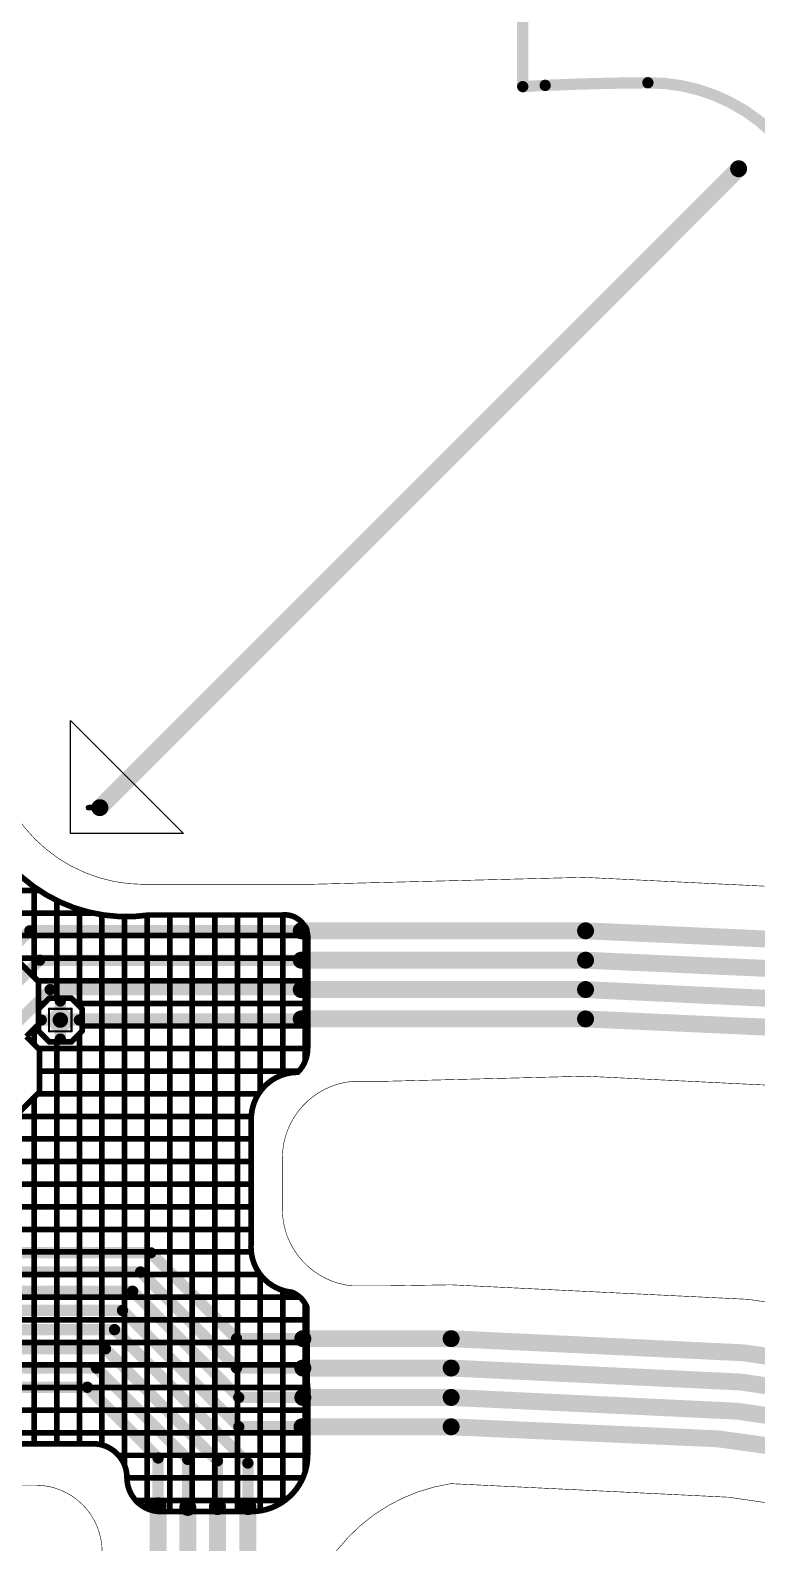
# Model space of a CAD drawing. Header units: millimetres. Extents: x 0 to 13.2, y -0.1 to 6.1.
# Drawn here: x 4.234 to 4.878, y 3.342 to 4.681 of the extents above; entities that cross this region are included whole.
import ezdxf

# ---------------------------------------------------------------- set-up
doc = ezdxf.new("R2010")
doc.units = ezdxf.units.MM
doc.header["$MEASUREMENT"] = 0
for name, color, linetype in [('BottomLayer', 5, 'Continuous'), ('BottomSolder', 6, 'Continuous'), ('DrillDrawing', 1, 'Continuous'), ('Mechanical2', 216, 'Continuous'), ('Mechanical3', 76, 'Continuous'), ('TopLayer', 1, 'Continuous'), ('TopSolder', 216, 'Continuous'), ('ViaHoleLayer', 16, 'Continuous')]:
    doc.layers.add(name, color=color, linetype=linetype)

msp = doc.modelspace()

# ---------------------------------------------------------------- hatches: boundary and pattern name
at = {"layer": 'BottomLayer'}
h = msp.add_hatch(color=5, dxfattribs=at)
edge = h.paths.add_edge_path()
edge.add_arc((4.261, 3.805), 0.0068897, 0, 360)
at = {"layer": 'BottomSolder'}
h = msp.add_hatch(color=6, dxfattribs=at)
edge = h.paths.add_edge_path()
edge.add_arc((4.261, 3.805), 0.0108897, 0, 360)
at = {"layer": 'TopLayer'}
h = msp.add_hatch(color=1, dxfattribs=at)
edge = h.paths.add_edge_path()
edge.add_arc((4.261, 3.805), 0.0068897, 0, 360)
at = {"layer": 'TopSolder'}
h = msp.add_hatch(color=216, dxfattribs=at)
edge = h.paths.add_edge_path()
edge.add_arc((4.261, 3.805), 0.0108897, 0, 360)
at = {"layer": 'ViaHoleLayer'}
h = msp.add_hatch(color=16, dxfattribs=at)
edge = h.paths.add_edge_path()
edge.add_arc((4.261, 3.805), 0.003937, 0, 360)

# ---------------------------------------------------------------- linework, layer by layer
at = {"layer": 'BottomLayer'}
for points, const_width in [([(4.181, 3.831), (4.234, 3.884)], 0.01), ([(4.234, 3.884), (4.474298, 3.884)], 0.01), ([(4.474298, 3.884), (4.726, 3.884)], 0.015), ([(4.205, 3.8202992), (4.2427008, 3.858)], 0.01), ([(4.2427008, 3.858), (4.474298, 3.858)], 0.01), ([(4.474298, 3.858), (4.726, 3.858)], 0.015), ([(4.2053018, 3.7853018), (4.252, 3.832)], 0.01), ([(4.252, 3.832), (4.474298, 3.832)], 0.01), ([(4.474298, 3.832), (4.726, 3.832)], 0.015), ([(4.261, 3.805), (4.262, 3.806)], 0.01), ([(4.262, 3.806), (4.474298, 3.806)], 0.01), ([(4.474298, 3.806), (4.726, 3.806)], 0.015), ([(4.161, 3.599), (4.3410001, 3.599)], 0.01), ([(4.3410001, 3.599), (4.4170001, 3.523)], 0.01), ([(4.1539584, 3.582), (4.3320416, 3.582)], 0.01), ([(4.3320416, 3.582), (4.4170416, 3.497)], 0.01), ([(4.145, 3.565), (4.325, 3.565)], 0.01), ([(4.325, 3.565), (4.419, 3.471)], 0.01), ([(4.1379584, 3.548), (4.3160417, 3.548)], 0.01), ([(4.3160417, 3.548), (4.4190416, 3.4450001)], 0.01), ([(4.1281691, 3.531), (4.3090001, 3.531)], 0.01), ([(4.3090001, 3.531), (4.4270822, 3.4129179)], 0.01), ([(4.4170001, 3.523), (4.4757152, 3.523)], 0.01), ([(4.4757152, 3.523), (4.607, 3.523)], 0.015), ([(4.12, 3.514), (4.3010001, 3.514)], 0.01), ([(4.3010001, 3.514), (4.4000964, 3.4149037)], 0.01), ([(4.112, 3.497), (4.2930001, 3.497)], 0.01), ([(4.2930001, 3.497), (4.3738345, 3.4161656)], 0.01), ([(4.4170416, 3.497), (4.4757152, 3.497)], 0.01), ([(4.4757152, 3.497), (4.6069999, 3.497)], 0.015), ([(4.104, 3.48), (4.2850001, 3.48)], 0.01), ([(4.2850001, 3.48), (4.3476084, 3.4173917)], 0.01), ([(4.419, 3.471), (4.4757152, 3.471)], 0.01), ([(4.4757152, 3.471), (4.6070086, 3.471)], 0.015), ([(4.4190416, 3.4450001), (4.4750068, 3.4450001)], 0.01), ([(4.4750068, 3.4450001), (4.607, 3.4450001)], 0.015), ([(4.3476084, 3.3750869), (4.3476084, 3.4173917)], 0.01), ([(4.3738345, 3.3736697), (4.3738345, 3.4161656)], 0.01), ([(4.4000964, 3.3743781), (4.4000964, 3.4149037)], 0.01), ([(4.4270822, 3.3743781), (4.4270822, 3.4129179)], 0.01), ([(4.3476084, 3.2535809), (4.3476084, 3.3750869)], 0.015), ([(4.3738345, 3.2566169), (4.3738345, 3.3736697)], 0.015), ([(4.4000964, 3.2551556), (4.4000964, 3.3743781)], 0.015), ([(4.4270822, 3.255873), (4.4270822, 3.3743781)], 0.015)]:
    msp.add_lwpolyline(points, dxfattribs=dict(at, const_width=const_width))
for points, const_width in [([(4.2315, 3.884, 1), (4.2365, 3.884, 1)], 0.005), ([(4.2315, 3.884, 1), (4.2365, 3.884, 1)], 0.005), ([(4.470548, 3.884, 1), (4.478048, 3.884, 1)], 0.0075), ([(4.471798, 3.884, 1), (4.476798, 3.884, 1)], 0.005), ([(4.72225, 3.884, 1), (4.72975, 3.884, 1)], 0.0075), ([(4.72225, 3.884, 1), (4.72975, 3.884, 1)], 0.0075), ([(4.2402008, 3.858, 1), (4.2452008, 3.858, 1)], 0.005), ([(4.2402008, 3.858, 1), (4.2452008, 3.858, 1)], 0.005), ([(4.470548, 3.858, 1), (4.478048, 3.858, 1)], 0.0075), ([(4.471798, 3.858, 1), (4.476798, 3.858, 1)], 0.005), ([(4.72225, 3.858, 1), (4.72975, 3.858, 1)], 0.0075), ([(4.72225, 3.858, 1), (4.72975, 3.858, 1)], 0.0075), ([(4.2495, 3.832, 1), (4.2545, 3.832, 1)], 0.005), ([(4.2495, 3.832, 1), (4.2545, 3.832, 1)], 0.005), ([(4.470548, 3.832, 1), (4.478048, 3.832, 1)], 0.0075), ([(4.471798, 3.832, 1), (4.476798, 3.832, 1)], 0.005), ([(4.72225, 3.832, 1), (4.72975, 3.832, 1)], 0.0075), ([(4.72225, 3.832, 1), (4.72975, 3.832, 1)], 0.0075), ([(4.2585, 3.805, 1), (4.2635, 3.805, 1)], 0.005), ([(4.2595, 3.806, 1), (4.2645, 3.806, 1)], 0.005), ([(4.2595, 3.806, 1), (4.2645, 3.806, 1)], 0.005), ([(4.470548, 3.806, 1), (4.478048, 3.806, 1)], 0.0075), ([(4.471798, 3.806, 1), (4.476798, 3.806, 1)], 0.005), ([(4.72225, 3.806, 1), (4.72975, 3.806, 1)], 0.0075), ([(4.72225, 3.806, 1), (4.72975, 3.806, 1)], 0.0075), ([(4.3385001, 3.599, 1), (4.3435001, 3.599, 1)], 0.005), ([(4.3385001, 3.599, 1), (4.3435001, 3.599, 1)], 0.005), ([(4.3295416, 3.582, 1), (4.3345416, 3.582, 1)], 0.005), ([(4.3295416, 3.582, 1), (4.3345416, 3.582, 1)], 0.005), ([(4.3225, 3.565, 1), (4.3275, 3.565, 1)], 0.005), ([(4.3225, 3.565, 1), (4.3275, 3.565, 1)], 0.005), ([(4.3135417, 3.548, 1), (4.3185417, 3.548, 1)], 0.005), ([(4.3135417, 3.548, 1), (4.3185417, 3.548, 1)], 0.005), ([(4.3065001, 3.531, 1), (4.3115001, 3.531, 1)], 0.005), ([(4.3065001, 3.531, 1), (4.3115001, 3.531, 1)], 0.005), ([(4.4145001, 3.523, 1), (4.4195001, 3.523, 1)], 0.005), ([(4.4145001, 3.523, 1), (4.4195001, 3.523, 1)], 0.005), ([(4.4719652, 3.523, 1), (4.4794652, 3.523, 1)], 0.0075), ([(4.4732152, 3.523, 1), (4.4782152, 3.523, 1)], 0.005), ([(4.60325, 3.523, 1), (4.61075, 3.523, 1)], 0.0075), ([(4.60325, 3.523, 1), (4.61075, 3.523, 1)], 0.0075), ([(4.2985001, 3.514, 1), (4.3035001, 3.514, 1)], 0.005), ([(4.2985001, 3.514, 1), (4.3035001, 3.514, 1)], 0.005), ([(4.2905001, 3.497, 1), (4.2955001, 3.497, 1)], 0.005), ([(4.2905001, 3.497, 1), (4.2955001, 3.497, 1)], 0.005), ([(4.4145416, 3.497, 1), (4.4195416, 3.497, 1)], 0.005), ([(4.4145416, 3.497, 1), (4.4195416, 3.497, 1)], 0.005), ([(4.4719652, 3.497, 1), (4.4794652, 3.497, 1)], 0.0075), ([(4.4732152, 3.497, 1), (4.4782152, 3.497, 1)], 0.005), ([(4.6032499, 3.497, 1), (4.6107499, 3.497, 1)], 0.0075), ([(4.60325, 3.497, 1), (4.61075, 3.497, 1)], 0.0075), ([(4.2825001, 3.48, 1), (4.2875001, 3.48, 1)], 0.005), ([(4.2825001, 3.48, 1), (4.2875001, 3.48, 1)], 0.005), ([(4.4165, 3.471, 1), (4.4215, 3.471, 1)], 0.005), ([(4.4165, 3.471, 1), (4.4215, 3.471, 1)], 0.005), ([(4.4719652, 3.471, 1), (4.4794652, 3.471, 1)], 0.0075), ([(4.4732152, 3.471, 1), (4.4782152, 3.471, 1)], 0.005), ([(4.6032586, 3.471, 1), (4.6107586, 3.471, 1)], 0.0075), ([(4.6032586, 3.471, 1), (4.6107586, 3.471, 1)], 0.0075), ([(4.4165416, 3.4450001, 1), (4.4215416, 3.4450001, 1)], 0.005), ([(4.4165416, 3.4450001, 1), (4.4215416, 3.4450001, 1)], 0.005), ([(4.4712568, 3.4450001, 1), (4.4787568, 3.4450001, 1)], 0.0075), ([(4.4725068, 3.4450001, 1), (4.4775068, 3.4450001, 1)], 0.005), ([(4.60325, 3.4450001, 1), (4.61075, 3.4450001, 1)], 0.0075), ([(4.60325, 3.4450001, 1), (4.61075, 3.4450001, 1)], 0.0075), ([(4.3451084, 3.4173917, 1), (4.3501084, 3.4173917, 1)], 0.005), ([(4.3451084, 3.4173917, 1), (4.3501084, 3.4173917, 1)], 0.005), ([(4.3713345, 3.4161656, 1), (4.3763345, 3.4161656, 1)], 0.005), ([(4.3713345, 3.4161656, 1), (4.3763345, 3.4161656, 1)], 0.005), ([(4.3975964, 3.4149037, 1), (4.4025964, 3.4149037, 1)], 0.005), ([(4.3975964, 3.4149037, 1), (4.4025964, 3.4149037, 1)], 0.005), ([(4.4245822, 3.4129179, 1), (4.4295822, 3.4129179, 1)], 0.005), ([(4.4245822, 3.4129179, 1), (4.4295822, 3.4129179, 1)], 0.005), ([(4.3438584, 3.3750869, 1), (4.3513584, 3.3750869, 1)], 0.0075), ([(4.3451084, 3.3750869, 1), (4.3501084, 3.3750869, 1)], 0.005), ([(4.3700845, 3.3736697, 1), (4.3775845, 3.3736697, 1)], 0.0075), ([(4.3713345, 3.3736697, 1), (4.3763345, 3.3736697, 1)], 0.005), ([(4.3963464, 3.3743781, 1), (4.4038464, 3.3743781, 1)], 0.0075), ([(4.3975964, 3.3743781, 1), (4.4025964, 3.3743781, 1)], 0.005), ([(4.4233322, 3.3743781, 1), (4.4308322, 3.3743781, 1)], 0.0075), ([(4.4245822, 3.3743781, 1), (4.4295822, 3.3743781, 1)], 0.005)]:
    msp.add_lwpolyline(points, format="xyb", close=True, dxfattribs=dict(at, const_width=const_width))
at = {"layer": 'BottomLayer', "const_width": 0.015}
for points in [[(4.726, 3.884, -0.4142135715548616), (7.9178859, 0.696)], [(4.726, 3.858, -0.4142135716234306), (7.8922955, 0.696)], [(4.726, 3.832, -0.4142135530473893), (7.8667047, 0.696)], [(4.726, 3.806, -0.41421357178314), (7.8411143, 0.696)], [(4.607, 3.523, -0.4142135512752702), (7.2483859, 0.886)], [(4.607, 3.497, -0.4142135504340151), (7.2227954, 0.8860001)], [(4.6070086, 3.471, -0.4142125882663787), (7.1972048, 0.886)], [(4.607, 3.4450001, -0.4142135623856228), (7.1716143, 0.886)]]:
    msp.add_lwpolyline(points, format="xyb", dxfattribs=at)
at = {"layer": 'DrillDrawing', "const_width": 0.002}
for points in [[(4.251, 3.815), (4.271, 3.815)], [(4.251, 3.795), (4.251, 3.815)], [(4.271, 3.795), (4.271, 3.815)], [(4.251, 3.795), (4.271, 3.795)]]:
    msp.add_lwpolyline(points, dxfattribs=at)
at = {"layer": 'DrillDrawing', "const_width": 0.001}
for points in [[(4.2505, 3.815, 1), (4.2515, 3.815, 1)], [(4.2505, 3.815, 1), (4.2515, 3.815, 1)], [(4.2705, 3.815, 1), (4.2715, 3.815, 1)], [(4.2705, 3.815, 1), (4.2715, 3.815, 1)], [(4.2505, 3.795, 1), (4.2515, 3.795, 1)], [(4.2505, 3.795, 1), (4.2515, 3.795, 1)], [(4.2705, 3.795, 1), (4.2715, 3.795, 1)], [(4.2705, 3.795, 1), (4.2715, 3.795, 1)]]:
    msp.add_lwpolyline(points, format="xyb", close=True, dxfattribs=at)
at = {"layer": 'Mechanical2', "const_width": 0.0005}
for points in [[(4.3350854, 3.925069, -0.4142135623730951), (4.1989657, 4.0611887)], [(4.7248787, 3.9313091, -0.4137830578576681), (7.9664015, 0.6963455)], [(4.4575622, 3.6827225, -0.389016451855684), (4.5199622, 3.7507875)], [(4.7260876, 3.755325, -0.4136722232397825), (7.7904175, 0.6960379)], [(4.5197988, 3.5697334, -0.3883257373484774), (4.4575622, 3.6377839)], [(4.6068269, 3.5706778, -0.4137590145945721), (7.2965796, 0.8862521)], [(4.2389599, 3.3933774, -0.4142135623730951), (4.298015, 3.3343223)], [(4.4733789, 3.2533891, -0.3454005329415482), (4.6068647, 3.3946936)], [(4.6068647, 3.3946935, -0.4137590145945721), (7.1205956, 0.8859411)]]:
    msp.add_lwpolyline(points, format="xyb", dxfattribs=at)
for points in [[(4.3350854, 3.925069), (4.4791587, 3.925069)], [(4.4791587, 3.925069), (4.7238282, 3.9313088)], [(4.7238282, 3.9313088), (4.7248787, 3.9313091)], [(4.5199622, 3.7507875), (4.5481676, 3.7507875)], [(4.5481676, 3.7507875), (4.7260876, 3.755325)], [(4.4575622, 3.6377839), (4.4575622, 3.6827225)], [(4.5197988, 3.5697334), (4.5481676, 3.5697334)], [(4.5481676, 3.5697334), (4.6068267, 3.5706886)], [(4.1960183, 3.3933775), (4.2389599, 3.3933775)]]:
    msp.add_lwpolyline(points, dxfattribs=at)
at = {"layer": 'Mechanical2', "const_width": 0.00025}
for points in [[(4.3349604, 3.925069, 1), (4.3352104, 3.925069, 1)], [(4.3349604, 3.925069, 1), (4.3352104, 3.925069, 1)], [(4.4790337, 3.925069, 1), (4.4792837, 3.925069, 1)], [(4.4790337, 3.925069, 1), (4.4792837, 3.925069, 1)], [(4.7237032, 3.9313088, 1), (4.7239532, 3.9313088, 1)], [(4.7237032, 3.9313088, 1), (4.7239532, 3.9313088, 1)], [(4.7247537, 3.9313091, 1), (4.7250037, 3.9313091, 1)], [(4.7247537, 3.9313091, 1), (4.7250037, 3.9313091, 1)], [(4.5198372, 3.7507875, 1), (4.5200872, 3.7507875, 1)], [(4.5198372, 3.7507875, 1), (4.5200872, 3.7507875, 1)], [(4.5480426, 3.7507875, 1), (4.5482926, 3.7507875, 1)], [(4.5480426, 3.7507875, 1), (4.5482926, 3.7507875, 1)], [(4.7259626, 3.755325, 1), (4.7262126, 3.755325, 1)], [(4.7259626, 3.755325, 1), (4.7262126, 3.755325, 1)], [(4.4574372, 3.6827225, 1), (4.4576872, 3.6827225, 1)], [(4.4574372, 3.6827225, 1), (4.4576872, 3.6827225, 1)], [(4.4574372, 3.6377839, 1), (4.4576872, 3.6377839, 1)], [(4.4574372, 3.6377839, 1), (4.4576872, 3.6377839, 1)], [(4.5196738, 3.5697334, 1), (4.5199238, 3.5697334, 1)], [(4.5196738, 3.5697334, 1), (4.5199238, 3.5697334, 1)], [(4.5480426, 3.5697334, 1), (4.5482926, 3.5697334, 1)], [(4.5480426, 3.5697334, 1), (4.5482926, 3.5697334, 1)], [(4.6067017, 3.5706886, 1), (4.6069517, 3.5706886, 1)], [(4.6067019, 3.5706778, 1), (4.6069519, 3.5706778, 1)], [(4.2388349, 3.3933775, 1), (4.2390849, 3.3933775, 1)], [(4.2388349, 3.3933774, 1), (4.2390849, 3.3933774, 1)], [(4.6067397, 3.3946936, 1), (4.6069897, 3.3946936, 1)], [(4.6067397, 3.3946935, 1), (4.6069897, 3.3946935, 1)]]:
    msp.add_lwpolyline(points, format="xyb", close=True, dxfattribs=at)
at = {"layer": 'Mechanical3'}
for p, q in [((4.27, 3.97), (4.27, 4.07)), ((4.27, 4.07), (4.37, 3.97)), ((4.37, 3.97), (4.27, 3.97))]:
    msp.add_line(p, q, dxfattribs=at)
for points, const_width in [([(4.6703813, 4.6311631), (4.6703813, 4.8074518)], 0.01), ([(4.6703813, 4.6311631), (4.6902557, 4.6322924)], 0.01), ([(4.296, 3.993), (4.8615, 4.5585)], 0.015), ([(4.286, 3.993), (4.296, 3.993)], 0.005)]:
    msp.add_lwpolyline(points, dxfattribs=dict(at, const_width=const_width))
for points, const_width in [([(4.6678813, 4.6311631, 1), (4.6728813, 4.6311631, 1)], 0.005), ([(4.6678813, 4.6311631, 1), (4.6728813, 4.6311631, 1)], 0.005), ([(4.6877557, 4.6322924, 1), (4.6927557, 4.6322924, 1)], 0.005), ([(4.6877557, 4.6322924, 1), (4.6927557, 4.6322924, 1)], 0.005), ([(4.7787028, 4.6345829, 1), (4.7837028, 4.6345829, 1)], 0.005), ([(4.7787029, 4.634583, 1), (4.7837029, 4.634583, 1)], 0.005), ([(4.85775, 4.5585, 1), (4.86525, 4.5585, 1)], 0.0075), ([(4.28475, 3.993, 1), (4.28725, 3.993, 1)], 0.0025), ([(4.29225, 3.993, 1), (4.29975, 3.993, 1)], 0.0075), ([(4.29475, 3.993, 1), (4.29725, 3.993, 1)], 0.0025)]:
    msp.add_lwpolyline(points, format="xyb", close=True, dxfattribs=dict(at, const_width=const_width))
at = {"layer": 'Mechanical3', "const_width": 0.01}
for points in [[(4.6902557, 4.6322924, -0.009429848299300254), (4.7812028, 4.6345829)], [(4.7812029, 4.634583, -0.4041484180288247), (4.9395474, 4.4835303)]]:
    msp.add_lwpolyline(points, format="xyb", dxfattribs=at)
at = {"layer": 'TopLayer', "const_width": 0.005}
for points in [[(4.3399999, 3.898, -0.4093621699095887), (4.1813966, 4.0137354)], [(4.4575629, 3.898, -0.4144184127925584), (4.4799991, 3.8799993)], [(4.4799998, 3.7799715, -0.1986928959623533), (4.4712494, 3.7588209)], [(4.4299998, 3.7174336, -0.4134368726706577), (4.4712493, 3.7588209)], [(4.466103, 3.564103, -0.4156213953857004), (4.4299997, 3.6081403)], [(4.4661032, 3.564103, -0.1993646021707993), (4.4793755, 3.5508307)], [(4.4793766, 3.5252459, -0.02590540385234333), (4.4796162, 3.5206245)], [(4.4796154, 3.4839008, -0.05090246299428775), (4.4800003, 3.4801298)], [(4.2899999, 3.4299997, -0.4143473848210015), (4.3199997, 3.4000136)], [(4.4799997, 3.4199833, -0.4143104563367069), (4.4299999, 3.37)], [(4.3499934, 3.37, -0.414273965498209), (4.3199998, 3.3999998)]]:
    msp.add_lwpolyline(points, format="xyb", dxfattribs=at)
at = {"layer": 'TopLayer'}
for points, const_width in [([(4.2378692, 3.8429792), (4.2378692, 3.9227822)], 0.005), ([(3.5047733, 3.9197505), (4.2422652, 3.9197505)], 0.005), ([(4.2578692, 3.8243898), (4.2578692, 3.9108082)], 0.005), ([(3.2860408, 3.8997505), (4.289523, 3.8997505)], 0.005), ([(4.2778692, 3.8172155), (4.2778692, 3.9028396)], 0.005), ([(4.2978692, 3.4289524), (4.2978692, 3.8981825)], 0.005), ([(4.3178692, 3.4111146), (4.3178692, 3.8965059)], 0.005), ([(4.3378692, 3.3725597), (4.3378692, 3.8977018)], 0.005), ([(4.3400002, 3.898), (4.4575622, 3.898)], 0.005), ([(4.3578692, 3.37), (4.3578692, 3.898)], 0.005), ([(4.3778692, 3.37), (4.3778692, 3.898)], 0.005), ([(4.3978692, 3.37), (4.3978692, 3.898)], 0.005), ([(4.4178692, 3.37), (4.4178692, 3.898)], 0.005), ([(4.4378692, 3.741722), (4.4378692, 3.898)], 0.005), ([(4.4578692, 3.7565552), (4.4578692, 3.8980314)], 0.005), ([(4.1987599, 3.8797505), (4.4799992, 3.8797505)], 0.005), ([(4.4778692, 3.7688798), (4.4778692, 3.887087)], 0.005), ([(4.4799992, 3.8799993), (4.4799999, 3.81)], 0.005), ([(3.4698352, 3.8597505), (4.4799994, 3.8597505)], 0.005), ([(4.2230492, 3.8577992), (4.2417992, 3.8390492)], 0.005), ([(4.2230492, 3.8575), (4.2417992, 3.83875)], 0.005), ([(4.2410979, 3.8397505), (4.4799996, 3.8397505)], 0.005), ([(4.2417992, 3.8148839), (4.2417992, 3.83875)], 0.005), ([(4.2417992, 3.8148839), (4.2417992, 3.83875)], 0.005), ([(4.2416102, 3.801061), (4.2416102, 3.8146949)], 0.005), ([(4.2417992, 3.8148839), (4.2513051, 3.8243898)], 0.005), ([(4.2417992, 3.8197505), (4.2466658, 3.8197505)], 0.005), ([(4.2513051, 3.8243898), (4.2706949, 3.8243898)], 0.005), ([(4.261, 3.805), (4.261, 3.8218897)], 0.01), ([(4.2706949, 3.8243898), (4.2803898, 3.8146949)], 0.005), ([(4.2753342, 3.8197505), (4.4799998, 3.8197505)], 0.005), ([(4.2803898, 3.7953051), (4.2803898, 3.8146949)], 0.005), ([(4.2308996, 3.7903504), (4.2416102, 3.801061)], 0.005), ([(4.2308996, 3.7903504), (4.2416102, 3.801061)], 0.005), ([(4.2416102, 3.7953051), (4.2416102, 3.801061)], 0.005), ([(4.2441103, 3.805), (4.261, 3.805)], 0.01), ([(4.261, 3.805), (4.2778897, 3.805)], 0.01), ([(4.261, 3.7881103), (4.261, 3.805)], 0.01), ([(4.2803898, 3.7997505), (4.4799999, 3.7997505)], 0.005), ([(4.4799998, 3.7799999), (4.4799999, 3.81)], 0.005), ([(4.2308996, 3.7903504), (4.2425, 3.77875)], 0.005), ([(4.2378692, 3.7833808), (4.2378692, 3.79732)], 0.005), ([(4.2416102, 3.7953051), (4.2513051, 3.7856102)], 0.005), ([(4.2706949, 3.7856102), (4.2803898, 3.7953051)], 0.005), ([(4.2778692, 3.4299998), (4.2778692, 3.7927845)], 0.005), ([(4.2414995, 3.7797505), (4.479999, 3.7797505)], 0.005), ([(4.2425, 3.74125), (4.2425, 3.77875)], 0.005), ([(4.2513051, 3.7856102), (4.2706949, 3.7856102)], 0.005), ([(4.2578692, 3.4299998), (4.2578692, 3.7856102)], 0.005), ([(4.2425, 3.7597505), (4.4721384, 3.7597505)], 0.005), ([(4.22375, 3.7225), (4.2425, 3.74125)], 0.005), ([(4.2378692, 3.4299998), (4.2378692, 3.7366192)], 0.005), ([(4.2410005, 3.7397505), (4.4365258, 3.7397505)], 0.005), ([(3.9952175, 3.7197505), (4.4300639, 3.7197505)], 0.005), ([(4.4299998, 3.6081409), (4.4299998, 3.7174336)], 0.005), ([(4.003791, 3.6997505), (4.4299998, 3.6997505)], 0.005), ([(3.313, 3.6797505), (4.4299998, 3.6797505)], 0.005), ([(3.313, 3.6597505), (4.4299998, 3.6597505)], 0.005), ([(3.313, 3.6397505), (4.4299998, 3.6397505)], 0.005), ([(3.313, 3.6197505), (4.4299998, 3.6197505)], 0.005), ([(3.3127888, 3.5997505), (4.4300294, 3.5997505)], 0.005), ([(3.3004075, 3.5797505), (4.4380058, 3.5797505)], 0.005), ([(4.4378692, 3.3706207), (4.4378692, 3.579931)], 0.005), ([(3.28, 3.5597505), (4.4730451, 3.5597505)], 0.005), ([(4.4578692, 3.3784797), (4.4578692, 3.5657812)], 0.005), ([(4.4778692, 3.4055459), (4.4778692, 3.5538628)], 0.005), ([(4.4793756, 3.5508304), (4.4793766, 3.5252474)], 0.005), ([(3.28, 3.5397505), (4.479376, 3.5397505)], 0.005), ([(3.28, 3.5197505), (4.4796157, 3.5197505)], 0.005), ([(4.4796154, 3.4839016), (4.4796157, 3.5203843)], 0.005), ([(3.28, 3.4997505), (4.4796155, 3.4997505)], 0.005), ([(3.28, 3.4797505), (4.48, 3.4797505)], 0.005), ([(4.4799998, 3.4199999), (4.48, 3.48)], 0.005), ([(3.28, 3.4597505), (4.4799999, 3.4597505)], 0.005), ([(3.28, 3.4397505), (4.4799999, 3.4397505)], 0.005), ([(4.1400001, 3.4299998), (4.2899999, 3.4299998)], 0.005), ([(4.3125884, 3.4197505), (4.4799992, 3.4197505)], 0.005), ([(4.3200008, 3.3997505), (4.4757216, 3.3997505)], 0.005), ([(4.3278612, 3.3797505), (4.4596753, 3.3797505)], 0.005), ([(4.3499999, 3.37), (4.4299999, 3.37)], 0.005)]:
    msp.add_lwpolyline(points, dxfattribs=dict(at, const_width=const_width))
for points, const_width in [([(4.2366192, 3.9227822, 1), (4.2391192, 3.9227822, 1)], 0.0025), ([(4.2410152, 3.9197505, 1), (4.2435152, 3.9197505, 1)], 0.0025), ([(4.2566192, 3.9108082, 1), (4.2591192, 3.9108082, 1)], 0.0025), ([(4.2766192, 3.9028396, 1), (4.2791192, 3.9028396, 1)], 0.0025), ([(4.288273, 3.8997505, 1), (4.290773, 3.8997505, 1)], 0.0025), ([(4.2966192, 3.8981825, 1), (4.2991192, 3.8981825, 1)], 0.0025), ([(4.3166192, 3.8965059, 1), (4.3191192, 3.8965059, 1)], 0.0025), ([(4.3366192, 3.8977018, 1), (4.3391192, 3.8977018, 1)], 0.0025), ([(4.3387499, 3.898, 1), (4.3412499, 3.898, 1)], 0.0025), ([(4.3387502, 3.898, 1), (4.3412502, 3.898, 1)], 0.0025), ([(4.3566192, 3.898, 1), (4.3591192, 3.898, 1)], 0.0025), ([(4.3766192, 3.898, 1), (4.3791192, 3.898, 1)], 0.0025), ([(4.3966192, 3.898, 1), (4.3991192, 3.898, 1)], 0.0025), ([(4.4166192, 3.898, 1), (4.4191192, 3.898, 1)], 0.0025), ([(4.4366192, 3.898, 1), (4.4391192, 3.898, 1)], 0.0025), ([(4.4563122, 3.898, 1), (4.4588122, 3.898, 1)], 0.0025), ([(4.4563129, 3.898, 1), (4.4588129, 3.898, 1)], 0.0025), ([(4.4566192, 3.8980314, 1), (4.4591192, 3.8980314, 1)], 0.0025), ([(4.4766192, 3.887087, 1), (4.4791192, 3.887087, 1)], 0.0025), ([(4.4787491, 3.8799993, 1), (4.4812491, 3.8799993, 1)], 0.0025), ([(4.4787492, 3.8799993, 1), (4.4812492, 3.8799993, 1)], 0.0025), ([(4.4787492, 3.8797505, 1), (4.4812492, 3.8797505, 1)], 0.0025), ([(4.4787494, 3.8597505, 1), (4.4812494, 3.8597505, 1)], 0.0025), ([(4.2366192, 3.8429792, 1), (4.2391192, 3.8429792, 1)], 0.0025), ([(4.2398479, 3.8397505, 1), (4.2423479, 3.8397505, 1)], 0.0025), ([(4.4787496, 3.8397505, 1), (4.4812496, 3.8397505, 1)], 0.0025), ([(4.2405492, 3.8390492, 1), (4.2430492, 3.8390492, 1)], 0.0025), ([(4.2405492, 3.83875, 1), (4.2430492, 3.83875, 1)], 0.0025), ([(4.2405492, 3.83875, 1), (4.2430492, 3.83875, 1)], 0.0025), ([(4.2405492, 3.83875, 1), (4.2430492, 3.83875, 1)], 0.0025), ([(4.2403602, 3.8146949, 1), (4.2428602, 3.8146949, 1)], 0.0025), ([(4.2405492, 3.8197505, 1), (4.2430492, 3.8197505, 1)], 0.0025), ([(4.2405492, 3.8148839, 1), (4.2430492, 3.8148839, 1)], 0.0025), ([(4.2405492, 3.8148839, 1), (4.2430492, 3.8148839, 1)], 0.0025), ([(4.2405492, 3.8148839, 1), (4.2430492, 3.8148839, 1)], 0.0025), ([(4.2454158, 3.8197505, 1), (4.2479158, 3.8197505, 1)], 0.0025), ([(4.2500551, 3.8243898, 1), (4.2525551, 3.8243898, 1)], 0.0025), ([(4.2500551, 3.8243898, 1), (4.2525551, 3.8243898, 1)], 0.0025), ([(4.2566192, 3.8243898, 1), (4.2591192, 3.8243898, 1)], 0.0025), ([(4.2585, 3.8218897, 1), (4.2635, 3.8218897, 1)], 0.005), ([(4.2694449, 3.8243898, 1), (4.2719449, 3.8243898, 1)], 0.0025), ([(4.2694449, 3.8243898, 1), (4.2719449, 3.8243898, 1)], 0.0025), ([(4.2740842, 3.8197505, 1), (4.2765842, 3.8197505, 1)], 0.0025), ([(4.2766192, 3.8172155, 1), (4.2791192, 3.8172155, 1)], 0.0025), ([(4.2791398, 3.8146949, 1), (4.2816398, 3.8146949, 1)], 0.0025), ([(4.2791398, 3.8146949, 1), (4.2816398, 3.8146949, 1)], 0.0025), ([(4.4787498, 3.8197505, 1), (4.4812498, 3.8197505, 1)], 0.0025), ([(4.2403602, 3.801061, 1), (4.2428602, 3.801061, 1)], 0.0025), ([(4.2403602, 3.801061, 1), (4.2428602, 3.801061, 1)], 0.0025), ([(4.2403602, 3.801061, 1), (4.2428602, 3.801061, 1)], 0.0025), ([(4.2403602, 3.801061, 1), (4.2428602, 3.801061, 1)], 0.0025), ([(4.2416103, 3.805, 1), (4.2466103, 3.805, 1)], 0.005), ([(4.2585, 3.805, 1), (4.2635, 3.805, 1)], 0.005), ([(4.2585, 3.805, 1), (4.2635, 3.805, 1)], 0.005), ([(4.2585, 3.805, 1), (4.2635, 3.805, 1)], 0.005), ([(4.2585, 3.805, 1), (4.2635, 3.805, 1)], 0.005), ([(4.2753897, 3.805, 1), (4.2803897, 3.805, 1)], 0.005), ([(4.2791398, 3.7997505, 1), (4.2816398, 3.7997505, 1)], 0.0025), ([(4.4787499, 3.81, 1), (4.4812499, 3.81, 1)], 0.0025), ([(4.4787499, 3.81, 1), (4.4812499, 3.81, 1)], 0.0025), ([(4.4787499, 3.7997505, 1), (4.4812499, 3.7997505, 1)], 0.0025), ([(4.2366192, 3.79732, 1), (4.2391192, 3.79732, 1)], 0.0025), ([(4.2403602, 3.7953051, 1), (4.2428602, 3.7953051, 1)], 0.0025), ([(4.2403602, 3.7953051, 1), (4.2428602, 3.7953051, 1)], 0.0025), ([(4.2585, 3.7881103, 1), (4.2635, 3.7881103, 1)], 0.005), ([(4.2766192, 3.7927845, 1), (4.2791192, 3.7927845, 1)], 0.0025), ([(4.2791398, 3.7953051, 1), (4.2816398, 3.7953051, 1)], 0.0025), ([(4.2791398, 3.7953051, 1), (4.2816398, 3.7953051, 1)], 0.0025), ([(4.2366192, 3.7833808, 1), (4.2391192, 3.7833808, 1)], 0.0025), ([(4.2402495, 3.7797505, 1), (4.2427495, 3.7797505, 1)], 0.0025), ([(4.24125, 3.77875, 1), (4.24375, 3.77875, 1)], 0.0025), ([(4.24125, 3.77875, 1), (4.24375, 3.77875, 1)], 0.0025), ([(4.2500551, 3.7856102, 1), (4.2525551, 3.7856102, 1)], 0.0025), ([(4.2500551, 3.7856102, 1), (4.2525551, 3.7856102, 1)], 0.0025), ([(4.2566192, 3.7856102, 1), (4.2591192, 3.7856102, 1)], 0.0025), ([(4.2694449, 3.7856102, 1), (4.2719449, 3.7856102, 1)], 0.0025), ([(4.2694449, 3.7856102, 1), (4.2719449, 3.7856102, 1)], 0.0025), ([(4.478749, 3.7797505, 1), (4.481249, 3.7797505, 1)], 0.0025), ([(4.4787498, 3.7799999, 1), (4.4812498, 3.7799999, 1)], 0.0025), ([(4.4787498, 3.7799715, 1), (4.4812498, 3.7799715, 1)], 0.0025), ([(4.24125, 3.7597505, 1), (4.24375, 3.7597505, 1)], 0.0025), ([(4.4708884, 3.7597505, 1), (4.4733884, 3.7597505, 1)], 0.0025), ([(4.4766192, 3.7688798, 1), (4.4791192, 3.7688798, 1)], 0.0025), ([(4.4566192, 3.7565552, 1), (4.4591192, 3.7565552, 1)], 0.0025), ([(4.4699993, 3.7588209, 1), (4.4724993, 3.7588209, 1)], 0.0025), ([(4.4699994, 3.7588209, 1), (4.4724994, 3.7588209, 1)], 0.0025), ([(4.2366192, 3.7366192, 1), (4.2391192, 3.7366192, 1)], 0.0025), ([(4.2397505, 3.7397505, 1), (4.2422505, 3.7397505, 1)], 0.0025), ([(4.24125, 3.74125, 1), (4.24375, 3.74125, 1)], 0.0025), ([(4.24125, 3.74125, 1), (4.24375, 3.74125, 1)], 0.0025), ([(4.4352758, 3.7397505, 1), (4.4377758, 3.7397505, 1)], 0.0025), ([(4.4366192, 3.741722, 1), (4.4391192, 3.741722, 1)], 0.0025), ([(4.4288139, 3.7197505, 1), (4.4313139, 3.7197505, 1)], 0.0025), ([(4.4287498, 3.7174336, 1), (4.4312498, 3.7174336, 1)], 0.0025), ([(4.4287498, 3.7174336, 1), (4.4312498, 3.7174336, 1)], 0.0025), ([(4.4287498, 3.6997505, 1), (4.4312498, 3.6997505, 1)], 0.0025), ([(4.4287498, 3.6797505, 1), (4.4312498, 3.6797505, 1)], 0.0025), ([(4.4287498, 3.6597505, 1), (4.4312498, 3.6597505, 1)], 0.0025), ([(4.4287498, 3.6397505, 1), (4.4312498, 3.6397505, 1)], 0.0025), ([(4.4287498, 3.6197505, 1), (4.4312498, 3.6197505, 1)], 0.0025), ([(4.4287497, 3.6081403, 1), (4.4312497, 3.6081403, 1)], 0.0025), ([(4.4287498, 3.6081409, 1), (4.4312498, 3.6081409, 1)], 0.0025), ([(4.4287794, 3.5997505, 1), (4.4312794, 3.5997505, 1)], 0.0025), ([(4.4366192, 3.579931, 1), (4.4391192, 3.579931, 1)], 0.0025), ([(4.4367558, 3.5797505, 1), (4.4392558, 3.5797505, 1)], 0.0025), ([(4.4566192, 3.5657812, 1), (4.4591192, 3.5657812, 1)], 0.0025), ([(4.464853, 3.564103, 1), (4.467353, 3.564103, 1)], 0.0025), ([(4.4648532, 3.564103, 1), (4.4673532, 3.564103, 1)], 0.0025), ([(4.4717951, 3.5597505, 1), (4.4742951, 3.5597505, 1)], 0.0025), ([(4.4766192, 3.5538628, 1), (4.4791192, 3.5538628, 1)], 0.0025), ([(4.4781255, 3.5508307, 1), (4.4806255, 3.5508307, 1)], 0.0025), ([(4.4781256, 3.5508304, 1), (4.4806256, 3.5508304, 1)], 0.0025), ([(4.478126, 3.5397505, 1), (4.480626, 3.5397505, 1)], 0.0025), ([(4.4781266, 3.5252474, 1), (4.4806266, 3.5252474, 1)], 0.0025), ([(4.4781266, 3.5252459, 1), (4.4806266, 3.5252459, 1)], 0.0025), ([(4.4783657, 3.5203843, 1), (4.4808657, 3.5203843, 1)], 0.0025), ([(4.4783657, 3.5197505, 1), (4.4808657, 3.5197505, 1)], 0.0025), ([(4.4783662, 3.5206245, 1), (4.4808662, 3.5206245, 1)], 0.0025), ([(4.4783655, 3.4997505, 1), (4.4808655, 3.4997505, 1)], 0.0025), ([(4.4783654, 3.4839016, 1), (4.4808654, 3.4839016, 1)], 0.0025), ([(4.4783654, 3.4839008, 1), (4.4808654, 3.4839008, 1)], 0.0025), ([(4.47875, 3.48, 1), (4.48125, 3.48, 1)], 0.0025), ([(4.47875, 3.4797505, 1), (4.48125, 3.4797505, 1)], 0.0025), ([(4.4787503, 3.4801298, 1), (4.4812503, 3.4801298, 1)], 0.0025), ([(4.4787499, 3.4597505, 1), (4.4812499, 3.4597505, 1)], 0.0025), ([(4.4787499, 3.4397505, 1), (4.4812499, 3.4397505, 1)], 0.0025), ([(4.2366192, 3.4299998, 1), (4.2391192, 3.4299998, 1)], 0.0025), ([(4.2566192, 3.4299998, 1), (4.2591192, 3.4299998, 1)], 0.0025), ([(4.2766192, 3.4299998, 1), (4.2791192, 3.4299998, 1)], 0.0025), ([(4.2887499, 3.4299998, 1), (4.2912499, 3.4299998, 1)], 0.0025), ([(4.2887499, 3.4299997, 1), (4.2912499, 3.4299997, 1)], 0.0025), ([(4.2966192, 3.4289524, 1), (4.2991192, 3.4289524, 1)], 0.0025), ([(4.3113384, 3.4197505, 1), (4.3138384, 3.4197505, 1)], 0.0025), ([(4.4787492, 3.4197505, 1), (4.4812492, 3.4197505, 1)], 0.0025), ([(4.4787497, 3.4199833, 1), (4.4812497, 3.4199833, 1)], 0.0025), ([(4.4787498, 3.4199999, 1), (4.4812498, 3.4199999, 1)], 0.0025), ([(4.3166192, 3.4111146, 1), (4.3191192, 3.4111146, 1)], 0.0025), ([(4.3187497, 3.4000136, 1), (4.3212497, 3.4000136, 1)], 0.0025), ([(4.3187498, 3.3999998, 1), (4.3212498, 3.3999998, 1)], 0.0025), ([(4.3187508, 3.3997505, 1), (4.3212508, 3.3997505, 1)], 0.0025), ([(4.4744716, 3.3997505, 1), (4.4769716, 3.3997505, 1)], 0.0025), ([(4.4766192, 3.4055459, 1), (4.4791192, 3.4055459, 1)], 0.0025), ([(4.3266112, 3.3797505, 1), (4.3291112, 3.3797505, 1)], 0.0025), ([(4.3366192, 3.3725597, 1), (4.3391192, 3.3725597, 1)], 0.0025), ([(4.4566192, 3.3784797, 1), (4.4591192, 3.3784797, 1)], 0.0025), ([(4.4584253, 3.3797505, 1), (4.4609253, 3.3797505, 1)], 0.0025), ([(4.3487434, 3.37, 1), (4.3512434, 3.37, 1)], 0.0025), ([(4.3487499, 3.37, 1), (4.3512499, 3.37, 1)], 0.0025), ([(4.3566192, 3.37, 1), (4.3591192, 3.37, 1)], 0.0025), ([(4.3766192, 3.37, 1), (4.3791192, 3.37, 1)], 0.0025), ([(4.3966192, 3.37, 1), (4.3991192, 3.37, 1)], 0.0025), ([(4.4166192, 3.37, 1), (4.4191192, 3.37, 1)], 0.0025), ([(4.4287499, 3.37, 1), (4.4312499, 3.37, 1)], 0.0025), ([(4.4287499, 3.37, 1), (4.4312499, 3.37, 1)], 0.0025), ([(4.4366192, 3.3706207, 1), (4.4391192, 3.3706207, 1)], 0.0025)]:
    msp.add_lwpolyline(points, format="xyb", close=True, dxfattribs=dict(at, const_width=const_width))

doc.saveas('drawing.dxf')
